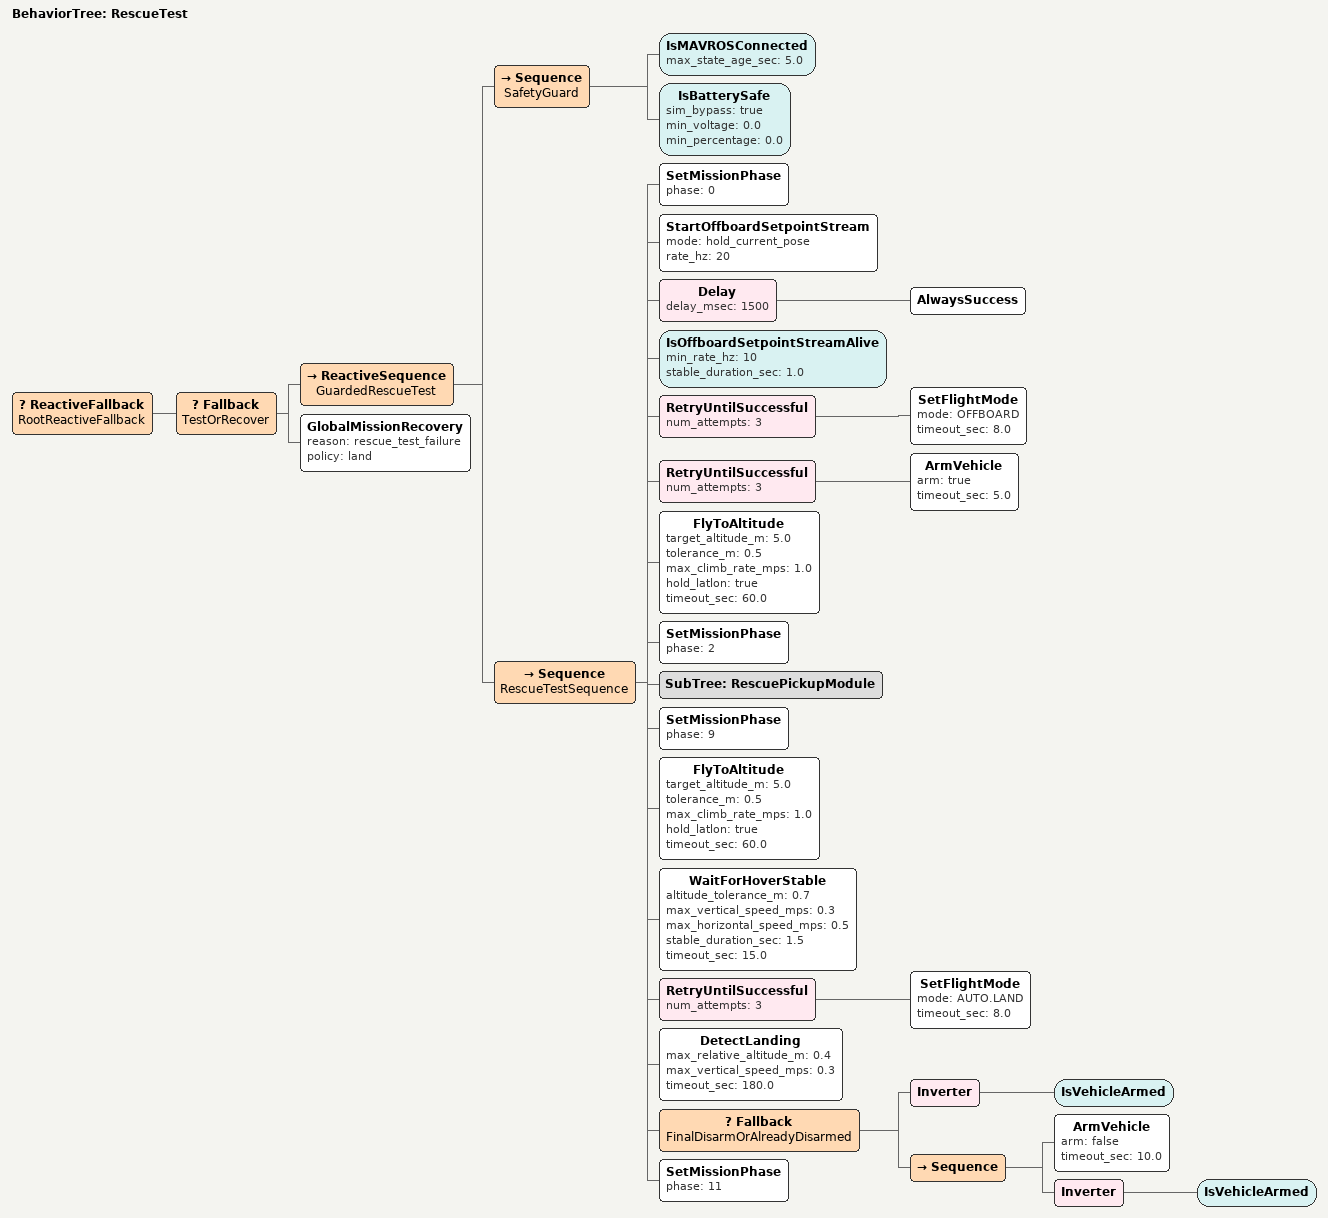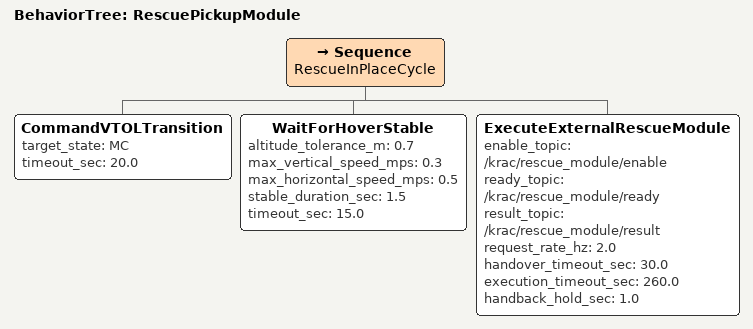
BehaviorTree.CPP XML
<?xml version='1.0' encoding='UTF-8'?>
<root BTCPP_format="4" main_tree_to_execute="RescueTest">

  <!-- ===== 메인 테스트 트리 ===== -->
  <BehaviorTree ID="RescueTest">
    <ReactiveFallback name="RootReactiveFallback">
      <Fallback name="TestOrRecover">
        <ReactiveSequence name="GuardedRescueTest">
          <!-- 안전 가드: 매 tick 재확인 -->
          <Sequence name="SafetyGuard">
            <IsMAVROSConnected max_state_age_sec="5.0" />
            <IsBatterySafe sim_bypass="true" min_voltage="0.0" min_percentage="0.0" />
          </Sequence>

          <Sequence name="RescueTestSequence">
            <!-- ===== 1) 제자리 5m 이륙 (VTOL 천이 없음) ===== -->
            <SetMissionPhase phase="0" />
            <StartOffboardSetpointStream mode="hold_current_pose" rate_hz="20" />
            <Delay delay_msec="1500">
              <AlwaysSuccess />
            </Delay>
            <IsOffboardSetpointStreamAlive min_rate_hz="10" stable_duration_sec="1.0" />
            <!-- 필요시 아래 SetFlightMode(OFFBOARD) 와 ArmVehicle 순서를 바꿔도 됨(PX4 설정 의존) -->
            <RetryUntilSuccessful num_attempts="3">
              <SetFlightMode mode="OFFBOARD" timeout_sec="8.0" />
            </RetryUntilSuccessful>
            <RetryUntilSuccessful num_attempts="3">
              <ArmVehicle arm="true" timeout_sec="5.0" />
            </RetryUntilSuccessful>
            <FlyToAltitude target_altitude_m="5.0" tolerance_m="0.5" max_climb_rate_mps="1.0" hold_latlon="true" timeout_sec="60.0" />

            <!-- ===== 2) 구조 (제자리, YOLO/비전 트래킹 기반) ===== -->
            <SetMissionPhase phase="2" />
            <SubTree ID="RescuePickupModule" />

            <!-- ===== 3) 다시 5m 상승 (제자리) ===== -->
            <SetMissionPhase phase="9" />
            <FlyToAltitude target_altitude_m="5.0" tolerance_m="0.5" max_climb_rate_mps="1.0" hold_latlon="true" timeout_sec="60.0" />
            <WaitForHoverStable altitude_tolerance_m="0.7" max_vertical_speed_mps="0.3" max_horizontal_speed_mps="0.5" stable_duration_sec="1.5" timeout_sec="15.0" />

            <!-- ===== 4) 제자리 착륙 ===== -->
            <RetryUntilSuccessful num_attempts="3">
              <SetFlightMode mode="AUTO.LAND" timeout_sec="8.0" />
            </RetryUntilSuccessful>
            <DetectLanding max_relative_altitude_m="0.4" max_vertical_speed_mps="0.3" timeout_sec="180.0" />
            <Fallback name="FinalDisarmOrAlreadyDisarmed">
              <Inverter>
                <IsVehicleArmed />
              </Inverter>
              <Sequence>
                <ArmVehicle arm="false" timeout_sec="10.0" />
                <Inverter>
                  <IsVehicleArmed />
                </Inverter>
              </Sequence>
            </Fallback>
            <SetMissionPhase phase="11" />
          </Sequence>
        </ReactiveSequence>
        <!-- policy="land": 가드가 걸리면 제자리 착륙시킨다. 기본값 hold 는 착륙하지
             않고 영구히 떠 있으므로 이 제자리 테스트에는 맞지 않는다. -->
        <GlobalMissionRecovery reason="rescue_test_failure" policy="land" />
      </Fallback>
    </ReactiveFallback>
  </BehaviorTree>

  <BehaviorTree ID="RescuePickupModule">
    <Sequence name="RescueInPlaceCycle">
      <CommandVTOLTransition target_state="MC" timeout_sec="20.0" />
      <WaitForHoverStable altitude_tolerance_m="0.7" max_vertical_speed_mps="0.3" max_horizontal_speed_mps="0.5" stable_duration_sec="1.5" timeout_sec="15.0" />
      <ExecuteExternalRescueModule enable_topic="/krac/rescue_module/enable" ready_topic="/krac/rescue_module/ready" result_topic="/krac/rescue_module/result" request_rate_hz="2.0" handover_timeout_sec="30.0" execution_timeout_sec="260.0" handback_hold_sec="1.0" />
    </Sequence>
  </BehaviorTree>

  <!-- BT viewer/Groot 용 노드 모델(사용 노드만). 등록은 C++ bt_register.cpp. -->
</root>
